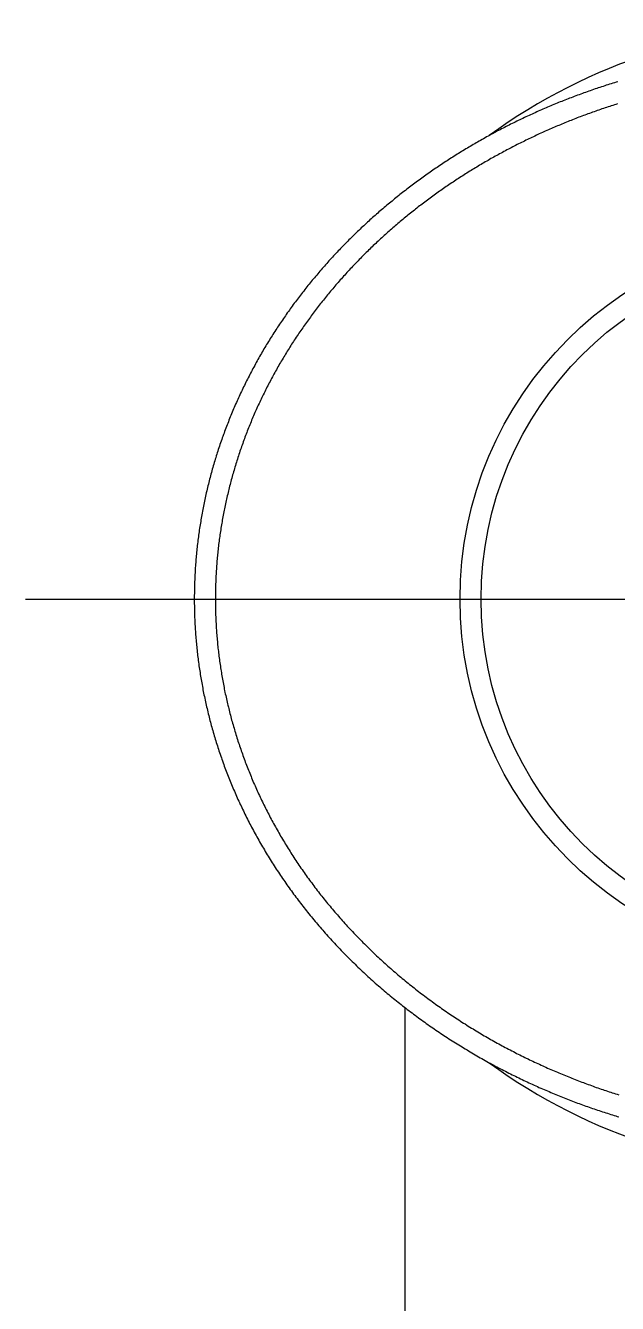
# Model space of a CAD drawing. Extents: x -30.6 to 56.3, y -39.7 to 8.8.
# Drawn here: x 37.28 to 44.3, y -8.35 to 6.8 of the extents above; entities that cross this region are included whole.
import ezdxf

# ---------------------------------------------------------------- set-up
doc = ezdxf.new("R2010")
doc.units = 0
doc.linetypes.add('CENTER', pattern=[50.8, 31.75, -6.35, 6.35, -6.35])
doc.layers.get('0').update_dxf_attribs({"linetype": 'CONTINUOUS'})
doc.layers.add('CENTER', color=1, linetype='CENTER')

msp = doc.modelspace()

# ---------------------------------------------------------------- linework, layer by layer
at = {"color": 7, "linetype": 'CONTINUOUS'}
msp.add_line((41.782, -9), (41.782, -4.845), dxfattribs=at)
at = {"color": 7}
for points in [[(44.301, 6.134, 0), (44.281, 6.128, 0), (44.262, 6.122, 0), (44.243, 6.116, 0), (44.224, 6.11, 0), (44.205, 6.104, 0), (44.186, 6.098, 0), (44.166, 6.092, 0), (44.147, 6.086, 0), (44.128, 6.079, 0), (44.109, 6.073, 0), (44.09, 6.067, 0), (44.071, 6.061, 0), (44.052, 6.054, 0), (44.033, 6.048, 0), (44.014, 6.041, 0), (43.995, 6.035, 0), (43.976, 6.028, 0), (43.957, 6.021, 0), (43.938, 6.015, 0), (43.919, 6.008, 0), (43.901, 6.001, 0), (43.882, 5.994, 0), (43.863, 5.987, 0), (43.844, 5.98, 0), (43.825, 5.973, 0), (43.806, 5.966, 0), (43.787, 5.959, 0), (43.769, 5.952, 0), (43.75, 5.945, 0), (43.731, 5.938, 0), (43.712, 5.931, 0), (43.694, 5.923, 0), (43.675, 5.916, 0), (43.656, 5.909, 0), (43.638, 5.901, 0), (43.619, 5.894, 0), (43.6, 5.886, 0), (43.582, 5.878, 0), (43.563, 5.871, 0), (43.544, 5.863, 0), (43.526, 5.855, 0), (43.507, 5.848, 0), (43.489, 5.84, 0), (43.47, 5.832, 0), (43.452, 5.824, 0), (43.433, 5.816, 0), (43.415, 5.808, 0), (43.396, 5.8, 0), (43.378, 5.792, 0), (43.36, 5.784, 0), (43.341, 5.776, 0), (43.323, 5.767, 0), (43.304, 5.759, 0), (43.286, 5.751, 0), (43.268, 5.742, 0), (43.25, 5.734, 0), (43.231, 5.725, 0), (43.213, 5.717, 0), (43.195, 5.708, 0), (43.177, 5.7, 0), (43.158, 5.691, 0), (43.14, 5.682, 0), (43.122, 5.673, 0), (43.104, 5.665, 0), (43.086, 5.656, 0), (43.068, 5.647, 0), (43.05, 5.638, 0), (43.032, 5.629, 0), (43.014, 5.62, 0), (42.996, 5.611, 0), (42.978, 5.602, 0), (42.96, 5.593, 0), (42.942, 5.583, 0), (42.924, 5.574, 0), (42.906, 5.565, 0), (42.888, 5.555, 0), (42.87, 5.546, 0), (42.853, 5.536, 0), (42.835, 5.527, 0), (42.817, 5.517, 0), (42.799, 5.508, 0), (42.782, 5.498, 0), (42.764, 5.488, 0), (42.746, 5.479, 0), (42.729, 5.469, 0), (42.711, 5.459, 0), (42.693, 5.449, 0), (42.676, 5.439, 0), (42.658, 5.429, 0), (42.641, 5.419, 0), (42.623, 5.409, 0), (42.606, 5.399, 0), (42.588, 5.389, 0), (42.571, 5.379, 0), (42.553, 5.368, 0), (42.536, 5.358, 0), (42.519, 5.348, 0), (42.501, 5.337, 0), (42.484, 5.327, 0), (42.467, 5.316, 0), (42.45, 5.306, 0), (42.432, 5.295, 0), (42.415, 5.284, 0), (42.398, 5.274, 0), (42.381, 5.263, 0), (42.364, 5.252, 0), (42.347, 5.241, 0), (42.33, 5.231, 0), (42.313, 5.22, 0), (42.296, 5.209, 0), (42.279, 5.198, 0), (42.262, 5.187, 0), (42.245, 5.176, 0), (42.228, 5.164, 0), (42.211, 5.153, 0), (42.194, 5.142, 0), (42.178, 5.131, 0), (42.161, 5.119, 0), (42.144, 5.108, 0), (42.127, 5.097, 0), (42.111, 5.085, 0), (42.094, 5.074, 0), (42.077, 5.062, 0), (42.061, 5.05, 0), (42.044, 5.039, 0), (42.028, 5.027, 0), (42.011, 5.015, 0), (41.995, 5.004, 0), (41.978, 4.992, 0), (41.962, 4.98, 0), (41.946, 4.968, 0), (41.929, 4.956, 0), (41.913, 4.944, 0), (41.897, 4.932, 0), (41.881, 4.92, 0), (41.864, 4.908, 0), (41.848, 4.895, 0), (41.832, 4.883, 0), (41.816, 4.871, 0), (41.8, 4.859, 0), (41.784, 4.846, 0), (41.768, 4.834, 0), (41.752, 4.821, 0), (41.736, 4.809, 0), (41.72, 4.796, 0), (41.705, 4.784, 0), (41.689, 4.771, 0), (41.673, 4.758, 0), (41.657, 4.746, 0), (41.642, 4.733, 0), (41.626, 4.72, 0), (41.61, 4.707, 0), (41.595, 4.694, 0), (41.579, 4.681, 0), (41.564, 4.669, 0), (41.548, 4.655, 0), (41.533, 4.642, 0), (41.517, 4.629, 0), (41.502, 4.616, 0), (41.487, 4.603, 0), (41.471, 4.59, 0), (41.456, 4.576, 0), (41.441, 4.563, 0), (41.426, 4.55, 0), (41.411, 4.536, 0), (41.395, 4.523, 0), (41.38, 4.509, 0), (41.365, 4.496, 0), (41.35, 4.482, 0), (41.336, 4.468, 0), (41.321, 4.455, 0), (41.306, 4.441, 0), (41.291, 4.427, 0), (41.276, 4.413, 0), (41.261, 4.4, 0), (41.247, 4.386, 0), (41.232, 4.372, 0), (41.217, 4.358, 0), (41.203, 4.344, 0), (41.188, 4.33, 0), (41.174, 4.316, 0), (41.159, 4.301, 0), (41.145, 4.287, 0), (41.13, 4.273, 0), (41.116, 4.259, 0), (41.102, 4.244, 0), (41.088, 4.23, 0), (41.074, 4.216, 0), (41.059, 4.201, 0), (41.045, 4.187, 0), (41.031, 4.172, 0), (41.017, 4.158, 0), (41.003, 4.143, 0), (40.989, 4.128, 0), (40.975, 4.114, 0), (40.961, 4.099, 0), (40.947, 4.084, 0), (40.934, 4.069, 0), (40.92, 4.054, 0), (40.906, 4.039, 0), (40.893, 4.025, 0), (40.879, 4.01, 0), (40.865, 3.994, 0), (40.852, 3.979, 0), (40.839, 3.964, 0), (40.825, 3.949, 0), (40.812, 3.934, 0), (40.798, 3.919, 0), (40.785, 3.903, 0), (40.772, 3.888, 0), (40.759, 3.873, 0), (40.746, 3.857, 0), (40.733, 3.842, 0), (40.719, 3.826, 0), (40.706, 3.811, 0), (40.693, 3.795, 0), (40.681, 3.78, 0), (40.668, 3.764, 0), (40.655, 3.748, 0), (40.642, 3.733, 0), (40.629, 3.717, 0), (40.617, 3.701, 0), (40.604, 3.685, 0), (40.591, 3.669, 0), (40.579, 3.653, 0), (40.566, 3.637, 0), (40.554, 3.621, 0), (40.542, 3.605, 0), (40.529, 3.589, 0), (40.517, 3.573, 0), (40.505, 3.557, 0), (40.492, 3.541, 0), (40.48, 3.524, 0), (40.468, 3.508, 0), (40.456, 3.492, 0), (40.444, 3.475, 0), (40.432, 3.459, 0), (40.42, 3.442, 0), (40.409, 3.426, 0), (40.397, 3.409, 0), (40.385, 3.393, 0), (40.373, 3.376, 0), (40.362, 3.36, 0), (40.35, 3.343, 0), (40.339, 3.326, 0), (40.327, 3.309, 0), (40.316, 3.292, 0), (40.304, 3.276, 0), (40.293, 3.259, 0), (40.282, 3.242, 0), (40.27, 3.225, 0), (40.259, 3.208, 0), (40.248, 3.191, 0), (40.237, 3.174, 0), (40.226, 3.156, 0), (40.215, 3.139, 0), (40.204, 3.122, 0), (40.193, 3.105, 0), (40.182, 3.088, 0), (40.172, 3.07, 0), (40.161, 3.053, 0), (40.15, 3.035, 0), (40.14, 3.018, 0), (40.129, 3.001, 0), (40.119, 2.983, 0), (40.108, 2.966, 0), (40.098, 2.948, 0), (40.088, 2.93, 0), (40.077, 2.913, 0), (40.067, 2.895, 0), (40.057, 2.877, 0), (40.047, 2.86, 0), (40.037, 2.842, 0), (40.027, 2.824, 0), (40.017, 2.806, 0), (40.007, 2.788, 0), (39.998, 2.77, 0), (39.988, 2.752, 0), (39.978, 2.734, 0), (39.968, 2.716, 0), (39.959, 2.698, 0), (39.949, 2.68, 0), (39.94, 2.662, 0), (39.931, 2.644, 0), (39.921, 2.625, 0), (39.912, 2.607, 0), (39.903, 2.589, 0), (39.894, 2.571, 0), (39.885, 2.552, 0), (39.876, 2.534, 0), (39.867, 2.516, 0), (39.858, 2.497, 0), (39.849, 2.479, 0), (39.84, 2.46, 0), (39.831, 2.442, 0), (39.823, 2.423, 0), (39.814, 2.404, 0), (39.806, 2.386, 0), (39.797, 2.367, 0), (39.789, 2.349, 0), (39.781, 2.33, 0), (39.772, 2.311, 0), (39.764, 2.292, 0), (39.756, 2.273, 0), (39.748, 2.255, 0), (39.74, 2.236, 0), (39.732, 2.217, 0), (39.724, 2.198, 0), (39.716, 2.179, 0), (39.708, 2.16, 0), (39.701, 2.141, 0), (39.693, 2.122, 0), (39.686, 2.103, 0), (39.678, 2.084, 0), (39.671, 2.065, 0), (39.663, 2.046, 0), (39.656, 2.026, 0), (39.649, 2.007, 0), (39.642, 1.988, 0), (39.635, 1.969, 0), (39.627, 1.95, 0), (39.621, 1.93, 0), (39.614, 1.911, 0), (39.607, 1.892, 0), (39.6, 1.872, 0), (39.593, 1.853, 0), (39.587, 1.833, 0), (39.58, 1.814, 0), (39.574, 1.795, 0), (39.567, 1.775, 0), (39.561, 1.756, 0), (39.555, 1.736, 0), (39.548, 1.717, 0), (39.542, 1.697, 0), (39.536, 1.677, 0), (39.53, 1.658, 0), (39.524, 1.638, 0), (39.519, 1.619, 0), (39.513, 1.599, 0), (39.507, 1.579, 0), (39.501, 1.559, 0), (39.496, 1.54, 0), (39.49, 1.52, 0), (39.485, 1.5, 0), (39.479, 1.48, 0), (39.474, 1.461, 0), (39.469, 1.441, 0), (39.464, 1.421, 0), (39.459, 1.401, 0), (39.453, 1.381, 0), (39.449, 1.361, 0), (39.444, 1.342, 0), (39.439, 1.322, 0), (39.434, 1.302, 0), (39.429, 1.282, 0), (39.425, 1.262, 0), (39.42, 1.242, 0), (39.416, 1.222, 0), (39.411, 1.202, 0), (39.407, 1.182, 0), (39.403, 1.162, 0), (39.399, 1.142, 0), (39.395, 1.122, 0), (39.391, 1.102, 0), (39.387, 1.082, 0), (39.383, 1.061, 0), (39.379, 1.041, 0), (39.375, 1.021, 0), (39.372, 1.001, 0), (39.368, 0.981, 0), (39.365, 0.961, 0), (39.361, 0.941, 0), (39.358, 0.92, 0), (39.355, 0.9, 0), (39.351, 0.88, 0), (39.348, 0.86, 0), (39.345, 0.84, 0), (39.342, 0.819, 0), (39.339, 0.799, 0), (39.336, 0.779, 0), (39.334, 0.759, 0), (39.331, 0.738, 0), (39.328, 0.718, 0), (39.326, 0.698, 0), (39.323, 0.678, 0), (39.321, 0.657, 0), (39.318, 0.637, 0), (39.316, 0.617, 0), (39.314, 0.596, 0), (39.312, 0.576, 0), (39.31, 0.556, 0), (39.308, 0.535, 0), (39.306, 0.515, 0), (39.304, 0.495, 0), (39.302, 0.474, 0), (39.3, 0.454, 0), (39.299, 0.434, 0), (39.297, 0.413, 0), (39.296, 0.393, 0), (39.294, 0.372, 0), (39.293, 0.352, 0), (39.292, 0.332, 0), (39.291, 0.311, 0), (39.29, 0.291, 0), (39.289, 0.27, 0), (39.288, 0.25, 0), (39.287, 0.23, 0), (39.286, 0.209, 0), (39.285, 0.189, 0), (39.285, 0.168, 0), (39.284, 0.148, 0), (39.284, 0.128, 0), (39.283, 0.107, 0), (39.283, 0.087, 0), (39.283, 0.066, 0), (39.282, 0.046, 0), (39.282, 0.026, 0), (39.282, 0.005, 0), (39.282, -0.015, 0), (39.282, -0.036, 0), (39.282, -0.056, 0), (39.283, -0.077, 0), (39.283, -0.097, 0), (39.283, -0.117, 0), (39.284, -0.138, 0), (39.284, -0.158, 0), (39.285, -0.179, 0), (39.286, -0.199, 0), (39.286, -0.219, 0), (39.287, -0.24, 0), (39.288, -0.26, 0), (39.289, -0.281, 0), (39.29, -0.301, 0), (39.291, -0.321, 0), (39.293, -0.342, 0), (39.294, -0.362, 0), (39.295, -0.383, 0), (39.297, -0.403, 0), (39.298, -0.423, 0), (39.3, -0.444, 0), (39.301, -0.464, 0), (39.303, -0.485, 0), (39.305, -0.505, 0), (39.307, -0.525, 0), (39.309, -0.546, 0), (39.311, -0.566, 0), (39.313, -0.587, 0), (39.315, -0.607, 0), (39.317, -0.627, 0), (39.319, -0.648, 0), (39.322, -0.668, 0), (39.324, -0.688, 0), (39.327, -0.709, 0), (39.33, -0.729, 0), (39.332, -0.749, 0), (39.335, -0.77, 0), (39.338, -0.79, 0), (39.341, -0.81, 0), (39.344, -0.831, 0), (39.347, -0.851, 0), (39.35, -0.871, 0), (39.353, -0.892, 0), (39.356, -0.912, 0), (39.36, -0.932, 0), (39.363, -0.953, 0), (39.367, -0.973, 0), (39.37, -0.993, 0), (39.374, -1.014, 0), (39.378, -1.034, 0), (39.382, -1.054, 0), (39.385, -1.074, 0), (39.389, -1.095, 0), (39.393, -1.115, 0), (39.397, -1.135, 0), (39.402, -1.156, 0), (39.406, -1.176, 0), (39.41, -1.196, 0), (39.415, -1.216, 0), (39.419, -1.236, 0), (39.424, -1.257, 0), (39.428, -1.277, 0), (39.433, -1.297, 0), (39.438, -1.317, 0), (39.443, -1.337, 0), (39.448, -1.358, 0), (39.453, -1.378, 0), (39.458, -1.398, 0), (39.463, -1.418, 0), (39.468, -1.438, 0), (39.473, -1.459, 0), (39.479, -1.479, 0), (39.484, -1.499, 0), (39.49, -1.519, 0), (39.495, -1.539, 0), (39.501, -1.559, 0), (39.507, -1.579, 0), (39.513, -1.599, 0), (39.519, -1.619, 0), (39.525, -1.639, 0), (39.531, -1.66, 0), (39.537, -1.68, 0), (39.543, -1.7, 0), (39.549, -1.72, 0), (39.556, -1.74, 0), (39.562, -1.76, 0), (39.569, -1.78, 0), (39.575, -1.8, 0), (39.582, -1.82, 0), (39.589, -1.84, 0), (39.596, -1.86, 0), (39.603, -1.88, 0), (39.61, -1.899, 0), (39.617, -1.919, 0), (39.624, -1.939, 0), (39.631, -1.959, 0), (39.638, -1.979, 0), (39.646, -1.999, 0), (39.653, -2.019, 0), (39.661, -2.039, 0), (39.668, -2.059, 0), (39.676, -2.078, 0), (39.684, -2.098, 0), (39.691, -2.118, 0), (39.699, -2.138, 0), (39.707, -2.157, 0), (39.715, -2.177, 0), (39.724, -2.197, 0), (39.732, -2.217, 0), (39.74, -2.236, 0), (39.748, -2.256, 0), (39.757, -2.276, 0), (39.765, -2.295, 0), (39.774, -2.315, 0), (39.783, -2.335, 0), (39.791, -2.354, 0), (39.8, -2.374, 0), (39.809, -2.394, 0), (39.818, -2.413, 0), (39.827, -2.433, 0), (39.836, -2.452, 0), (39.846, -2.472, 0), (39.855, -2.491, 0), (39.864, -2.511, 0), (39.874, -2.53, 0), (39.883, -2.55, 0), (39.893, -2.569, 0), (39.903, -2.589, 0), (39.912, -2.608, 0), (39.922, -2.627, 0), (39.932, -2.647, 0), (39.942, -2.666, 0), (39.952, -2.685, 0), (39.962, -2.705, 0), (39.973, -2.724, 0), (39.983, -2.743, 0), (39.993, -2.763, 0), (40.004, -2.782, 0), (40.014, -2.801, 0), (40.025, -2.82, 0), (40.036, -2.839, 0), (40.046, -2.859, 0), (40.057, -2.878, 0), (40.068, -2.897, 0), (40.079, -2.916, 0), (40.09, -2.935, 0), (40.102, -2.954, 0), (40.113, -2.973, 0), (40.124, -2.992, 0), (40.136, -3.011, 0), (40.147, -3.03, 0), (40.159, -3.049, 0), (40.17, -3.068, 0), (40.182, -3.087, 0), (40.194, -3.106, 0), (40.206, -3.125, 0), (40.218, -3.143, 0), (40.23, -3.162, 0), (40.242, -3.181, 0), (40.254, -3.2, 0), (40.266, -3.219, 0), (40.279, -3.237, 0), (40.291, -3.256, 0), (40.303, -3.275, 0), (40.316, -3.293, 0), (40.329, -3.312, 0), (40.342, -3.33, 0), (40.354, -3.349, 0), (40.367, -3.367, 0), (40.38, -3.386, 0), (40.393, -3.404, 0), (40.406, -3.423, 0), (40.419, -3.441, 0), (40.433, -3.459, 0), (40.446, -3.478, 0), (40.459, -3.496, 0), (40.473, -3.514, 0), (40.487, -3.533, 0), (40.5, -3.551, 0), (40.514, -3.569, 0), (40.528, -3.587, 0), (40.542, -3.605, 0), (40.556, -3.623, 0), (40.569, -3.641, 0), (40.584, -3.659, 0), (40.598, -3.677, 0), (40.612, -3.695, 0), (40.626, -3.713, 0), (40.641, -3.731, 0), (40.655, -3.749, 0), (40.67, -3.767, 0), (40.684, -3.784, 0), (40.699, -3.802, 0), (40.714, -3.82, 0), (40.729, -3.837, 0), (40.744, -3.855, 0), (40.759, -3.873, 0), (40.774, -3.89, 0), (40.789, -3.908, 0), (40.804, -3.925, 0), (40.819, -3.942, 0), (40.835, -3.96, 0), (40.85, -3.977, 0), (40.865, -3.994, 0), (40.881, -4.011, 0), (40.897, -4.029, 0), (40.912, -4.046, 0), (40.928, -4.063, 0), (40.944, -4.08, 0), (40.96, -4.097, 0), (40.975, -4.114, 0), (40.992, -4.131, 0), (41.008, -4.147, 0), (41.024, -4.164, 0), (41.04, -4.181, 0), (41.056, -4.198, 0), (41.072, -4.214, 0), (41.089, -4.231, 0), (41.105, -4.248, 0), (41.122, -4.264, 0), (41.138, -4.28, 0), (41.155, -4.297, 0), (41.172, -4.313, 0), (41.188, -4.329, 0), (41.205, -4.346, 0), (41.222, -4.362, 0), (41.239, -4.378, 0), (41.256, -4.394, 0), (41.273, -4.41, 0), (41.29, -4.426, 0), (41.307, -4.442, 0), (41.324, -4.458, 0), (41.341, -4.474, 0), (41.359, -4.489, 0), (41.376, -4.505, 0), (41.393, -4.521, 0), (41.411, -4.536, 0), (41.428, -4.552, 0), (41.446, -4.567, 0), (41.464, -4.583, 0), (41.481, -4.598, 0), (41.499, -4.613, 0), (41.517, -4.629, 0), (41.534, -4.644, 0), (41.552, -4.659, 0), (41.57, -4.674, 0), (41.588, -4.689, 0), (41.606, -4.704, 0), (41.624, -4.719, 0), (41.642, -4.734, 0), (41.66, -4.748, 0), (41.679, -4.763, 0), (41.697, -4.778, 0), (41.715, -4.792, 0), (41.733, -4.807, 0), (41.752, -4.821, 0), (41.77, -4.835, 0), (41.789, -4.85, 0), (41.807, -4.864, 0), (41.826, -4.878, 0), (41.844, -4.892, 0), (41.863, -4.906, 0), (41.881, -4.92, 0), (41.9, -4.934, 0), (41.919, -4.948, 0), (41.938, -4.962, 0), (41.956, -4.976, 0), (41.975, -4.989, 0), (41.994, -5.003, 0), (42.013, -5.016, 0), (42.032, -5.03, 0), (42.051, -5.043, 0), (42.07, -5.057, 0), (42.089, -5.07, 0), (42.108, -5.083, 0), (42.127, -5.096, 0), (42.146, -5.109, 0), (42.165, -5.122, 0), (42.184, -5.135, 0), (42.204, -5.148, 0), (42.223, -5.161, 0), (42.242, -5.174, 0), (42.261, -5.186, 0), (42.281, -5.199, 0), (42.3, -5.212, 0), (42.32, -5.224, 0), (42.339, -5.236, 0), (42.358, -5.249, 0), (42.378, -5.261, 0), (42.397, -5.273, 0), (42.417, -5.285, 0), (42.436, -5.297, 0), (42.456, -5.309, 0), (42.475, -5.321, 0), (42.495, -5.333, 0), (42.515, -5.345, 0), (42.534, -5.357, 0), (42.554, -5.368, 0), (42.574, -5.38, 0), (42.593, -5.392, 0), (42.613, -5.403, 0), (42.633, -5.414, 0), (42.652, -5.426, 0), (42.672, -5.437, 0), (42.692, -5.448, 0), (42.712, -5.459, 0), (42.731, -5.47, 0), (42.751, -5.481, 0), (42.771, -5.492, 0), (42.791, -5.503, 0), (42.811, -5.514, 0), (42.831, -5.525, 0), (42.85, -5.535, 0), (42.87, -5.546, 0), (42.89, -5.556, 0), (42.91, -5.567, 0), (42.93, -5.577, 0), (42.95, -5.587, 0), (42.97, -5.598, 0), (42.99, -5.608, 0), (43.01, -5.618, 0), (43.029, -5.628, 0), (43.049, -5.638, 0), (43.069, -5.648, 0), (43.089, -5.657, 0), (43.109, -5.667, 0), (43.129, -5.677, 0), (43.149, -5.686, 0), (43.169, -5.696, 0), (43.189, -5.705, 0), (43.209, -5.715, 0), (43.229, -5.724, 0), (43.249, -5.733, 0), (43.269, -5.743, 0), (43.289, -5.752, 0), (43.309, -5.761, 0), (43.329, -5.77, 0), (43.349, -5.779, 0), (43.368, -5.788, 0), (43.388, -5.796, 0), (43.408, -5.805, 0), (43.428, -5.814, 0), (43.448, -5.822, 0), (43.468, -5.831, 0), (43.488, -5.839, 0), (43.508, -5.848, 0), (43.528, -5.856, 0), (43.548, -5.864, 0), (43.568, -5.873, 0), (43.588, -5.881, 0), (43.608, -5.889, 0), (43.627, -5.897, 0), (43.647, -5.905, 0), (43.667, -5.913, 0), (43.687, -5.921, 0), (43.707, -5.928, 0), (43.727, -5.936, 0), (43.747, -5.944, 0), (43.766, -5.951, 0), (43.786, -5.959, 0), (43.806, -5.966, 0), (43.826, -5.974, 0), (43.846, -5.981, 0), (43.865, -5.988, 0), (43.885, -5.995, 0), (43.905, -6.003, 0), (43.925, -6.01, 0), (43.944, -6.017, 0), (43.964, -6.024, 0), (43.984, -6.031, 0), (44.003, -6.037, 0), (44.023, -6.044, 0), (44.043, -6.051, 0), (44.062, -6.058, 0), (44.082, -6.064, 0), (44.102, -6.071, 0), (44.121, -6.077, 0), (44.141, -6.083, 0), (44.16, -6.09, 0), (44.18, -6.096, 0), (44.199, -6.102, 0), (44.219, -6.109, 0), (44.238, -6.115, 0), (44.258, -6.121, 0), (44.277, -6.127, 0), (44.296, -6.133, 0), (44.316, -6.138, 0)], [(44.299, 5.872, 0), (44.28, 5.866, 0), (44.262, 5.86, 0), (44.243, 5.854, 0), (44.225, 5.848, 0), (44.206, 5.842, 0), (44.188, 5.836, 0), (44.169, 5.83, 0), (44.151, 5.824, 0), (44.132, 5.817, 0), (44.114, 5.811, 0), (44.096, 5.805, 0), (44.077, 5.798, 0), (44.059, 5.792, 0), (44.04, 5.785, 0), (44.022, 5.779, 0), (44.004, 5.772, 0), (43.985, 5.766, 0), (43.967, 5.759, 0), (43.949, 5.753, 0), (43.93, 5.746, 0), (43.912, 5.739, 0), (43.894, 5.732, 0), (43.876, 5.725, 0), (43.858, 5.719, 0), (43.839, 5.712, 0), (43.821, 5.705, 0), (43.803, 5.698, 0), (43.785, 5.69, 0), (43.767, 5.683, 0), (43.748, 5.676, 0), (43.73, 5.669, 0), (43.712, 5.662, 0), (43.694, 5.654, 0), (43.676, 5.647, 0), (43.658, 5.64, 0), (43.64, 5.632, 0), (43.622, 5.625, 0), (43.604, 5.617, 0), (43.586, 5.61, 0), (43.568, 5.602, 0), (43.55, 5.594, 0), (43.532, 5.587, 0), (43.515, 5.579, 0), (43.497, 5.571, 0), (43.479, 5.563, 0), (43.461, 5.555, 0), (43.443, 5.547, 0), (43.425, 5.539, 0), (43.408, 5.531, 0), (43.39, 5.523, 0), (43.372, 5.515, 0), (43.355, 5.507, 0), (43.337, 5.499, 0), (43.319, 5.49, 0), (43.302, 5.482, 0), (43.284, 5.474, 0), (43.266, 5.465, 0), (43.249, 5.457, 0), (43.231, 5.449, 0), (43.214, 5.44, 0), (43.196, 5.431, 0), (43.179, 5.423, 0), (43.161, 5.414, 0), (43.144, 5.405, 0), (43.126, 5.397, 0), (43.109, 5.388, 0), (43.091, 5.379, 0), (43.074, 5.37, 0), (43.057, 5.361, 0), (43.039, 5.352, 0), (43.022, 5.343, 0), (43.005, 5.334, 0), (42.987, 5.325, 0), (42.97, 5.316, 0), (42.953, 5.307, 0), (42.936, 5.297, 0), (42.919, 5.288, 0), (42.901, 5.279, 0), (42.884, 5.269, 0), (42.867, 5.26, 0), (42.85, 5.25, 0), (42.833, 5.241, 0), (42.816, 5.231, 0), (42.799, 5.222, 0), (42.782, 5.212, 0), (42.765, 5.202, 0), (42.748, 5.193, 0), (42.731, 5.183, 0), (42.714, 5.173, 0), (42.697, 5.163, 0), (42.681, 5.153, 0), (42.664, 5.143, 0), (42.647, 5.133, 0), (42.63, 5.123, 0), (42.614, 5.113, 0), (42.597, 5.103, 0), (42.58, 5.093, 0), (42.564, 5.082, 0), (42.547, 5.072, 0), (42.53, 5.062, 0), (42.514, 5.051, 0), (42.497, 5.041, 0), (42.481, 5.03, 0), (42.464, 5.02, 0), (42.448, 5.009, 0), (42.431, 4.999, 0), (42.415, 4.988, 0), (42.399, 4.977, 0), (42.382, 4.967, 0), (42.366, 4.956, 0), (42.35, 4.945, 0), (42.334, 4.934, 0), (42.317, 4.923, 0), (42.301, 4.912, 0), (42.285, 4.901, 0), (42.269, 4.89, 0), (42.253, 4.879, 0), (42.237, 4.868, 0), (42.221, 4.857, 0), (42.205, 4.846, 0), (42.188, 4.835, 0), (42.173, 4.823, 0), (42.157, 4.812, 0), (42.141, 4.801, 0), (42.125, 4.789, 0), (42.109, 4.778, 0), (42.093, 4.766, 0), (42.078, 4.755, 0), (42.062, 4.743, 0), (42.046, 4.731, 0), (42.031, 4.72, 0), (42.015, 4.708, 0), (41.999, 4.696, 0), (41.984, 4.684, 0), (41.968, 4.672, 0), (41.953, 4.661, 0), (41.937, 4.649, 0), (41.922, 4.637, 0), (41.906, 4.625, 0), (41.891, 4.613, 0), (41.876, 4.6, 0), (41.86, 4.588, 0), (41.845, 4.576, 0), (41.83, 4.564, 0), (41.815, 4.552, 0), (41.8, 4.539, 0), (41.785, 4.527, 0), (41.769, 4.515, 0), (41.754, 4.502, 0), (41.739, 4.49, 0), (41.724, 4.477, 0), (41.709, 4.464, 0), (41.695, 4.452, 0), (41.68, 4.439, 0), (41.665, 4.426, 0), (41.65, 4.414, 0), (41.635, 4.401, 0), (41.621, 4.388, 0), (41.606, 4.375, 0), (41.591, 4.362, 0), (41.577, 4.349, 0), (41.562, 4.336, 0), (41.548, 4.323, 0), (41.533, 4.31, 0), (41.519, 4.297, 0), (41.504, 4.284, 0), (41.49, 4.271, 0), (41.476, 4.258, 0), (41.461, 4.244, 0), (41.447, 4.231, 0), (41.433, 4.218, 0), (41.419, 4.204, 0), (41.404, 4.191, 0), (41.391, 4.177, 0), (41.376, 4.164, 0), (41.362, 4.15, 0), (41.348, 4.137, 0), (41.334, 4.123, 0), (41.321, 4.109, 0), (41.307, 4.096, 0), (41.293, 4.082, 0), (41.279, 4.068, 0), (41.265, 4.054, 0), (41.252, 4.04, 0), (41.238, 4.026, 0), (41.224, 4.012, 0), (41.211, 3.998, 0), (41.197, 3.984, 0), (41.184, 3.97, 0), (41.17, 3.956, 0), (41.157, 3.942, 0), (41.144, 3.928, 0), (41.13, 3.914, 0), (41.117, 3.899, 0), (41.104, 3.885, 0), (41.091, 3.871, 0), (41.078, 3.856, 0), (41.065, 3.842, 0), (41.051, 3.827, 0), (41.038, 3.813, 0), (41.026, 3.798, 0), (41.013, 3.784, 0), (41, 3.769, 0), (40.987, 3.754, 0), (40.974, 3.74, 0), (40.961, 3.725, 0), (40.949, 3.71, 0), (40.936, 3.695, 0), (40.923, 3.68, 0), (40.911, 3.666, 0), (40.898, 3.651, 0), (40.886, 3.636, 0), (40.873, 3.621, 0), (40.861, 3.606, 0), (40.849, 3.59, 0), (40.836, 3.575, 0), (40.824, 3.56, 0), (40.812, 3.545, 0), (40.8, 3.53, 0), (40.788, 3.514, 0), (40.776, 3.499, 0), (40.764, 3.484, 0), (40.752, 3.468, 0), (40.74, 3.453, 0), (40.728, 3.437, 0), (40.716, 3.422, 0), (40.704, 3.406, 0), (40.693, 3.391, 0), (40.681, 3.375, 0), (40.669, 3.359, 0), (40.658, 3.344, 0), (40.646, 3.328, 0), (40.635, 3.312, 0), (40.623, 3.296, 0), (40.612, 3.28, 0), (40.6, 3.265, 0), (40.589, 3.249, 0), (40.578, 3.233, 0), (40.567, 3.217, 0), (40.556, 3.201, 0), (40.545, 3.185, 0), (40.533, 3.168, 0), (40.523, 3.152, 0), (40.512, 3.136, 0), (40.501, 3.12, 0), (40.49, 3.104, 0), (40.479, 3.087, 0), (40.468, 3.071, 0), (40.458, 3.054, 0), (40.447, 3.038, 0), (40.436, 3.022, 0), (40.426, 3.005, 0), (40.415, 2.989, 0), (40.405, 2.972, 0), (40.395, 2.955, 0), (40.384, 2.939, 0), (40.374, 2.922, 0), (40.364, 2.905, 0), (40.354, 2.889, 0), (40.343, 2.872, 0), (40.334, 2.855, 0), (40.324, 2.838, 0), (40.313, 2.821, 0), (40.304, 2.804, 0), (40.294, 2.788, 0), (40.284, 2.771, 0), (40.274, 2.754, 0), (40.265, 2.737, 0), (40.255, 2.719, 0), (40.245, 2.702, 0), (40.236, 2.685, 0), (40.227, 2.668, 0), (40.217, 2.651, 0), (40.208, 2.634, 0), (40.199, 2.616, 0), (40.189, 2.599, 0), (40.18, 2.582, 0), (40.171, 2.564, 0), (40.162, 2.547, 0), (40.153, 2.529, 0), (40.144, 2.512, 0), (40.135, 2.495, 0), (40.126, 2.477, 0), (40.118, 2.459, 0), (40.109, 2.442, 0), (40.1, 2.424, 0), (40.092, 2.407, 0), (40.083, 2.389, 0), (40.075, 2.371, 0), (40.066, 2.353, 0), (40.058, 2.336, 0), (40.05, 2.318, 0), (40.041, 2.3, 0), (40.033, 2.282, 0), (40.025, 2.264, 0), (40.017, 2.246, 0), (40.009, 2.229, 0), (40.001, 2.211, 0), (39.993, 2.193, 0), (39.986, 2.175, 0), (39.978, 2.156, 0), (39.97, 2.138, 0), (39.962, 2.12, 0), (39.955, 2.102, 0), (39.947, 2.084, 0), (39.94, 2.066, 0), (39.933, 2.048, 0), (39.925, 2.029, 0), (39.918, 2.011, 0), (39.911, 1.993, 0), (39.904, 1.975, 0), (39.897, 1.956, 0), (39.89, 1.938, 0), (39.883, 1.92, 0), (39.876, 1.901, 0), (39.869, 1.883, 0), (39.863, 1.864, 0), (39.856, 1.846, 0), (39.849, 1.827, 0), (39.843, 1.809, 0), (39.836, 1.79, 0), (39.83, 1.772, 0), (39.824, 1.753, 0), (39.817, 1.735, 0), (39.811, 1.716, 0), (39.805, 1.697, 0), (39.799, 1.679, 0), (39.793, 1.66, 0), (39.787, 1.641, 0), (39.781, 1.623, 0), (39.775, 1.604, 0), (39.77, 1.585, 0), (39.764, 1.566, 0), (39.758, 1.547, 0), (39.753, 1.529, 0), (39.747, 1.51, 0), (39.742, 1.491, 0), (39.736, 1.472, 0), (39.731, 1.453, 0), (39.726, 1.434, 0), (39.721, 1.415, 0), (39.716, 1.396, 0), (39.711, 1.377, 0), (39.706, 1.358, 0), (39.701, 1.34, 0), (39.696, 1.321, 0), (39.691, 1.301, 0), (39.687, 1.282, 0), (39.682, 1.263, 0), (39.678, 1.244, 0), (39.673, 1.225, 0), (39.669, 1.206, 0), (39.664, 1.187, 0), (39.66, 1.168, 0), (39.656, 1.149, 0), (39.652, 1.13, 0), (39.648, 1.111, 0), (39.644, 1.091, 0), (39.64, 1.072, 0), (39.636, 1.053, 0), (39.632, 1.034, 0), (39.628, 1.015, 0), (39.625, 0.995, 0), (39.621, 0.976, 0), (39.618, 0.957, 0), (39.614, 0.938, 0), (39.611, 0.918, 0), (39.608, 0.899, 0), (39.604, 0.88, 0), (39.601, 0.86, 0), (39.598, 0.841, 0), (39.595, 0.822, 0), (39.592, 0.802, 0), (39.589, 0.783, 0), (39.587, 0.764, 0), (39.584, 0.744, 0), (39.581, 0.725, 0), (39.579, 0.706, 0), (39.576, 0.686, 0), (39.574, 0.667, 0), (39.571, 0.648, 0), (39.569, 0.628, 0), (39.567, 0.609, 0), (39.565, 0.589, 0), (39.562, 0.57, 0), (39.56, 0.55, 0), (39.559, 0.531, 0), (39.557, 0.512, 0), (39.555, 0.492, 0), (39.553, 0.473, 0), (39.551, 0.453, 0), (39.55, 0.434, 0), (39.548, 0.414, 0), (39.547, 0.395, 0), (39.545, 0.375, 0), (39.544, 0.356, 0), (39.543, 0.336, 0), (39.542, 0.317, 0), (39.54, 0.297, 0), (39.539, 0.278, 0), (39.538, 0.258, 0), (39.538, 0.239, 0), (39.537, 0.219, 0), (39.536, 0.2, 0), (39.535, 0.18, 0), (39.535, 0.161, 0), (39.534, 0.141, 0), (39.534, 0.122, 0), (39.533, 0.102, 0), (39.533, 0.083, 0), (39.533, 0.063, 0), (39.532, 0.044, 0), (39.532, 0.024, 0), (39.532, 0.005, 0), (39.532, -0.015, 0), (39.532, -0.034, 0), (39.532, -0.054, 0), (39.533, -0.073, 0), (39.533, -0.093, 0), (39.533, -0.112, 0), (39.534, -0.132, 0), (39.534, -0.151, 0), (39.535, -0.171, 0), (39.535, -0.19, 0), (39.536, -0.21, 0), (39.537, -0.229, 0), (39.538, -0.249, 0), (39.539, -0.268, 0), (39.54, -0.288, 0), (39.541, -0.307, 0), (39.542, -0.327, 0), (39.543, -0.346, 0), (39.545, -0.366, 0), (39.546, -0.385, 0), (39.547, -0.405, 0), (39.549, -0.424, 0), (39.55, -0.444, 0), (39.552, -0.463, 0), (39.554, -0.483, 0), (39.556, -0.502, 0), (39.557, -0.522, 0), (39.559, -0.541, 0), (39.561, -0.561, 0), (39.563, -0.58, 0), (39.566, -0.599, 0), (39.568, -0.619, 0), (39.57, -0.638, 0), (39.572, -0.658, 0), (39.575, -0.677, 0), (39.577, -0.697, 0), (39.58, -0.716, 0), (39.583, -0.736, 0), (39.585, -0.755, 0), (39.588, -0.775, 0), (39.591, -0.794, 0), (39.594, -0.813, 0), (39.597, -0.833, 0), (39.6, -0.852, 0), (39.603, -0.872, 0), (39.606, -0.891, 0), (39.61, -0.911, 0), (39.613, -0.93, 0), (39.616, -0.949, 0), (39.62, -0.969, 0), (39.623, -0.988, 0), (39.627, -1.008, 0), (39.631, -1.027, 0), (39.635, -1.046, 0), (39.638, -1.066, 0), (39.642, -1.085, 0), (39.646, -1.105, 0), (39.65, -1.124, 0), (39.655, -1.143, 0), (39.659, -1.163, 0), (39.663, -1.182, 0), (39.667, -1.201, 0), (39.672, -1.221, 0), (39.676, -1.24, 0), (39.681, -1.259, 0), (39.686, -1.279, 0), (39.69, -1.298, 0), (39.695, -1.317, 0), (39.7, -1.336, 0), (39.705, -1.356, 0), (39.71, -1.375, 0), (39.715, -1.394, 0), (39.72, -1.414, 0), (39.725, -1.433, 0), (39.731, -1.452, 0), (39.736, -1.471, 0), (39.742, -1.491, 0), (39.747, -1.51, 0), (39.753, -1.529, 0), (39.758, -1.548, 0), (39.764, -1.567, 0), (39.77, -1.587, 0), (39.776, -1.606, 0), (39.782, -1.625, 0), (39.788, -1.644, 0), (39.794, -1.663, 0), (39.8, -1.683, 0), (39.806, -1.702, 0), (39.813, -1.721, 0), (39.819, -1.74, 0), (39.825, -1.759, 0), (39.832, -1.778, 0), (39.839, -1.797, 0), (39.845, -1.816, 0), (39.852, -1.835, 0), (39.859, -1.854, 0), (39.866, -1.874, 0), (39.873, -1.893, 0), (39.88, -1.912, 0), (39.887, -1.931, 0), (39.894, -1.95, 0), (39.901, -1.969, 0), (39.909, -1.988, 0), (39.916, -2.007, 0), (39.924, -2.026, 0), (39.931, -2.045, 0), (39.939, -2.063, 0), (39.947, -2.082, 0), (39.955, -2.101, 0), (39.962, -2.12, 0), (39.97, -2.139, 0), (39.978, -2.158, 0), (39.986, -2.177, 0), (39.995, -2.196, 0), (40.003, -2.214, 0), (40.011, -2.233, 0), (40.02, -2.252, 0), (40.028, -2.271, 0), (40.037, -2.29, 0), (40.045, -2.308, 0), (40.054, -2.327, 0), (40.063, -2.346, 0), (40.072, -2.365, 0), (40.08, -2.383, 0), (40.089, -2.402, 0), (40.099, -2.421, 0), (40.108, -2.439, 0), (40.117, -2.458, 0), (40.126, -2.477, 0), (40.136, -2.495, 0), (40.145, -2.514, 0), (40.154, -2.532, 0), (40.164, -2.551, 0), (40.174, -2.569, 0), (40.183, -2.588, 0), (40.193, -2.607, 0), (40.203, -2.625, 0), (40.213, -2.643, 0), (40.223, -2.662, 0), (40.233, -2.68, 0), (40.243, -2.699, 0), (40.254, -2.717, 0), (40.264, -2.736, 0), (40.275, -2.754, 0), (40.285, -2.772, 0), (40.296, -2.791, 0), (40.306, -2.809, 0), (40.317, -2.827, 0), (40.328, -2.846, 0), (40.339, -2.864, 0), (40.35, -2.882, 0), (40.361, -2.9, 0), (40.372, -2.918, 0), (40.383, -2.937, 0), (40.394, -2.955, 0), (40.406, -2.973, 0), (40.417, -2.991, 0), (40.428, -3.009, 0), (40.44, -3.027, 0), (40.452, -3.045, 0), (40.463, -3.063, 0), (40.475, -3.081, 0), (40.487, -3.099, 0), (40.499, -3.117, 0), (40.511, -3.135, 0), (40.523, -3.153, 0), (40.535, -3.171, 0), (40.547, -3.189, 0), (40.56, -3.206, 0), (40.572, -3.224, 0), (40.584, -3.242, 0), (40.597, -3.26, 0), (40.61, -3.277, 0), (40.622, -3.295, 0), (40.635, -3.313, 0), (40.648, -3.33, 0), (40.661, -3.348, 0), (40.674, -3.365, 0), (40.687, -3.383, 0), (40.7, -3.4, 0), (40.713, -3.418, 0), (40.726, -3.435, 0), (40.74, -3.453, 0), (40.753, -3.47, 0), (40.767, -3.488, 0), (40.78, -3.505, 0), (40.794, -3.522, 0), (40.807, -3.539, 0), (40.821, -3.557, 0), (40.835, -3.574, 0), (40.849, -3.591, 0), (40.863, -3.608, 0), (40.877, -3.625, 0), (40.891, -3.642, 0), (40.906, -3.659, 0), (40.92, -3.676, 0), (40.934, -3.693, 0), (40.949, -3.71, 0), (40.963, -3.727, 0), (40.978, -3.744, 0), (40.992, -3.76, 0), (41.007, -3.777, 0), (41.022, -3.794, 0), (41.036, -3.811, 0), (41.051, -3.827, 0), (41.066, -3.844, 0), (41.081, -3.86, 0), (41.096, -3.877, 0), (41.112, -3.893, 0), (41.127, -3.91, 0), (41.142, -3.926, 0), (41.157, -3.942, 0), (41.173, -3.959, 0), (41.188, -3.975, 0), (41.204, -3.991, 0), (41.219, -4.007, 0), (41.235, -4.023, 0), (41.251, -4.039, 0), (41.267, -4.055, 0), (41.282, -4.071, 0), (41.298, -4.087, 0), (41.314, -4.103, 0), (41.33, -4.119, 0), (41.346, -4.134, 0), (41.362, -4.15, 0), (41.379, -4.166, 0), (41.395, -4.181, 0), (41.411, -4.197, 0), (41.427, -4.212, 0), (41.444, -4.228, 0), (41.46, -4.243, 0), (41.477, -4.259, 0), (41.493, -4.274, 0), (41.51, -4.289, 0), (41.527, -4.304, 0), (41.543, -4.319, 0), (41.56, -4.335, 0), (41.577, -4.35, 0), (41.594, -4.365, 0), (41.611, -4.379, 0), (41.628, -4.394, 0), (41.645, -4.409, 0), (41.662, -4.424, 0), (41.679, -4.439, 0), (41.696, -4.453, 0), (41.713, -4.468, 0), (41.731, -4.482, 0), (41.748, -4.497, 0), (41.765, -4.511, 0), (41.783, -4.526, 0), (41.8, -4.54, 0), (41.818, -4.554, 0), (41.835, -4.568, 0), (41.853, -4.582, 0), (41.871, -4.596, 0), (41.888, -4.61, 0), (41.906, -4.624, 0), (41.924, -4.638, 0), (41.941, -4.652, 0), (41.959, -4.666, 0), (41.977, -4.679, 0), (41.995, -4.693, 0), (42.013, -4.707, 0), (42.031, -4.72, 0), (42.049, -4.734, 0), (42.067, -4.747, 0), (42.085, -4.76, 0), (42.104, -4.774, 0), (42.122, -4.787, 0), (42.14, -4.8, 0), (42.158, -4.813, 0), (42.176, -4.826, 0), (42.195, -4.839, 0), (42.213, -4.852, 0), (42.232, -4.865, 0), (42.25, -4.877, 0), (42.269, -4.89, 0), (42.287, -4.903, 0), (42.306, -4.915, 0), (42.324, -4.928, 0), (42.343, -4.94, 0), (42.361, -4.953, 0), (42.38, -4.965, 0), (42.398, -4.977, 0), (42.417, -4.989, 0), (42.436, -5.002, 0), (42.455, -5.014, 0), (42.473, -5.026, 0), (42.492, -5.037, 0), (42.511, -5.049, 0), (42.53, -5.061, 0), (42.549, -5.073, 0), (42.568, -5.085, 0), (42.586, -5.096, 0), (42.605, -5.108, 0), (42.624, -5.119, 0), (42.643, -5.131, 0), (42.662, -5.142, 0), (42.681, -5.153, 0), (42.7, -5.164, 0), (42.719, -5.176, 0), (42.738, -5.187, 0), (42.757, -5.198, 0), (42.776, -5.209, 0), (42.795, -5.22, 0), (42.815, -5.23, 0), (42.834, -5.241, 0), (42.853, -5.252, 0), (42.872, -5.263, 0), (42.891, -5.273, 0), (42.91, -5.284, 0), (42.93, -5.294, 0), (42.949, -5.304, 0), (42.968, -5.315, 0), (42.987, -5.325, 0), (43.007, -5.335, 0), (43.026, -5.345, 0), (43.045, -5.355, 0), (43.064, -5.365, 0), (43.084, -5.375, 0), (43.103, -5.385, 0), (43.122, -5.395, 0), (43.141, -5.404, 0), (43.161, -5.414, 0), (43.18, -5.423, 0), (43.199, -5.433, 0), (43.218, -5.442, 0), (43.238, -5.452, 0), (43.257, -5.461, 0), (43.276, -5.47, 0), (43.296, -5.479, 0), (43.315, -5.489, 0), (43.334, -5.498, 0), (43.354, -5.507, 0), (43.373, -5.515, 0), (43.392, -5.524, 0), (43.412, -5.533, 0), (43.431, -5.542, 0), (43.45, -5.55, 0), (43.47, -5.559, 0), (43.489, -5.568, 0), (43.508, -5.576, 0), (43.528, -5.584, 0), (43.547, -5.593, 0), (43.566, -5.601, 0), (43.586, -5.609, 0), (43.605, -5.617, 0), (43.624, -5.625, 0), (43.644, -5.633, 0), (43.663, -5.641, 0), (43.682, -5.649, 0), (43.701, -5.657, 0), (43.721, -5.665, 0), (43.74, -5.673, 0), (43.759, -5.68, 0), (43.778, -5.688, 0), (43.798, -5.695, 0), (43.817, -5.703, 0), (43.836, -5.71, 0), (43.855, -5.718, 0), (43.875, -5.725, 0), (43.894, -5.732, 0), (43.913, -5.739, 0), (43.932, -5.746, 0), (43.951, -5.753, 0), (43.97, -5.76, 0), (43.99, -5.767, 0), (44.009, -5.774, 0), (44.028, -5.781, 0), (44.047, -5.788, 0), (44.066, -5.794, 0), (44.085, -5.801, 0), (44.104, -5.808, 0), (44.123, -5.814, 0), (44.142, -5.821, 0), (44.161, -5.827, 0), (44.18, -5.833, 0), (44.199, -5.84, 0), (44.218, -5.846, 0), (44.237, -5.852, 0), (44.256, -5.858, 0), (44.275, -5.864, 0), (44.294, -5.87, 0), (44.313, -5.876, 0)]]:
    msp.add_polyline3d(points, dxfattribs=at)
at = {"color": 7, "linetype": 'CONTINUOUS'}
for radius in [4.35, 4.1]:
    msp.add_circle((46.782, 0), radius, dxfattribs=at)
for start, end in [(53.9274, 126.0726), (233.9274, 306.0726)]:
    msp.add_arc((46.782, 0), 6.8, start, end, dxfattribs=at)
at = {"layer": 'CENTER', "color": 1, "linetype": 'CENTER'}
msp.add_line((37.282, 0), (56.282, 0), dxfattribs=at)

doc.saveas('drawing.dxf')
